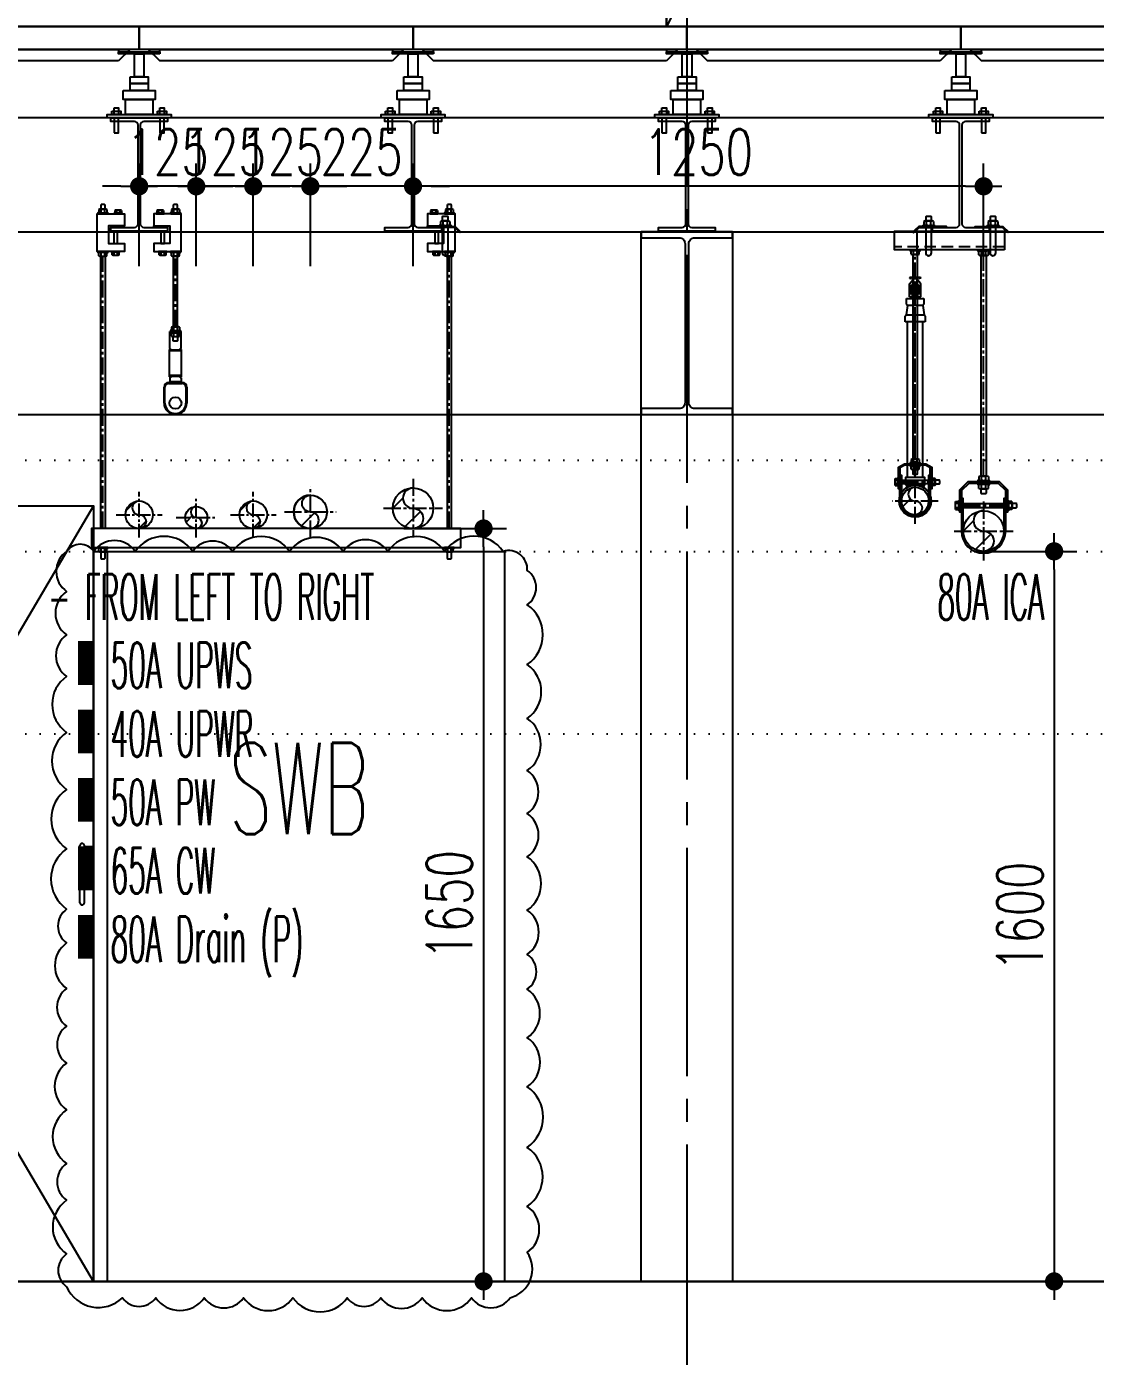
# Model space of a CAD drawing. Header units: millimetres. Extents: x -192235 to 515711, y 45168 to 947868.
# Drawn here: x 156153 to 158495, y 463786 to 466700 of the extents above; entities that cross this region are included whole.
import ezdxf
from ezdxf.enums import TextEntityAlignment as Align

# ---------------------------------------------------------------- set-up
doc = ezdxf.new("R2010")
doc.units = ezdxf.units.MM
doc.header["$LTSCALE"] = 1000
doc.header["$PDMODE"] = 1
for name, pattern in [('CENTER2', [1.125, 0.75, -0.125, 0.125, -0.125]), ('DOT2', [3.175, 0, -3.175]), ('HIDDEN', [0.375, 0.25, -0.125]), ('TPH12-SEC-@20-1$0$CENTERK0', [0.65, 0.5, -0.05, 0.05, -0.05]), ('TPH12-SEC-@20-1$0$CENTERK5', [6.916, 6.667, -0.083, 0.083, -0.083])]:
    doc.linetypes.add(name, pattern=pattern)
for name, color, linetype in [('0-LEVEL LINE', 4, 'DOT2'), ('0-rev-20250425-與2次配干涉後移位', 7, 'Continuous'), ('0-tool', 1, 'Continuous'), ('e-eq-SWB', 130, 'Continuous'), ('eq-IT', 140, 'Continuous'), ('FS-EQ', 10, 'Continuous'), ('FS-LINE', 10, 'Continuous'), ('FS-Support-1', 2, 'Continuous'), ('LED-Light-L25', 7, 'Continuous'), ('LIGHTING', 2, 'Continuous'), ('LIGHTING-W', 7, 'Continuous'), ('M-DIM', 1, 'Continuous'), ('M-PIPE', 3, 'Continuous'), ('M-TXT', 3, 'Continuous'), ('MOVE-IN', 220, 'Continuous'), ('MPPIPE', 100, 'Continuous'), ('SM-SEC-Cm$0$SUPPORT', 2, 'Continuous'), ('SUPPORT', 2, 'Continuous'), ('TPH12-SEC-@20-1$0$H-SIN', 252, 'TPH12-SEC-@20-1$0$CENTERK5'), ('TPH12-SEC-@20-1$0$KABE1', 252, 'Continuous'), ('TPH12-SEC-@20-1$0$STEEL-NEDA', 252, 'Continuous'), ('TPH12-SEC-@20-1$0$STEEL2', 252, 'Continuous'), ('TPH12-SEC-@20-1$0$STEEL3', 252, 'Continuous'), ('WY-J-D', 2, 'Continuous'), ('WY-J-U', 2, 'Continuous'), ('YCD-Xfa-Sec-24$0$Raised Floor', 1, 'Continuous')]:
    doc.layers.add(name, color=color, linetype=linetype)
doc.styles.add('aa-txt', font='simplex.shx', dxfattribs={"width": 0.7, "bigfont": 'chineset.shx'})
doc.styles.add('ROMAND', font='romand', dxfattribs={"height": 5})
doc.dimstyles.new('50-DIM', dxfattribs={"dimscale": 50, "dimtxt": 2, "dimasz": 0.8, "dimexe": 1, "dimexo": 1, "dimgap": 0.5, "dimtad": 1, "dimdec": 0, "dimdsep": 46, "dimtxsty": 'aa-txt', "dimblk": 'DOT', "dimcen": 5, "dimclrd": 256, "dimclre": 256, "dimclrt": 256, "dimadec": 0, "dimazin": 0, "dimtfac": 1, "dimtdec": 0, "dimtix": 1, "dimtmove": 2, "dimatfit": 3, "dimldrblk": 'DOT', "dimfxl": 1, "dimtolj": 1, "dimtzin": 0, "dimarcsym": 0})

# ---------------------------------------------------------------- blocks, each defined once
blk = doc.blocks.new('TPH12-SEC-@20-1')
at = {"layer": 'TPH12-SEC-@20-1$0$H-SIN'}
blk.add_line((84160.9, 463950), (201769.6, 463950), dxfattribs=at)
at = {"layer": 'TPH12-SEC-@20-1$0$KABE1'}
blk.add_line((190390, 463950), (99610, 463950), dxfattribs=at)
blk.add_lwpolyline([(162390, 466700), (162390, 466500), (154600, 466500), (154600, 466700), (162390, 466700)], dxfattribs=at)
at = {"layer": 'TPH12-SEC-@20-1$0$STEEL-NEDA'}
for points in [[(156338, 466500), (156462, 466500), (156462, 466492), (156410.5, 466492, 0.414214), (156402.5, 466484), (156402.5, 466268, 0.414214), (156410.5, 466260), (156462, 466260), (156462, 466252), (156338, 466252), (156338, 466260), (156389.5, 466260, 0.414214), (156397.5, 466268), (156397.5, 466484, 0.414214), (156389.5, 466492), (156338, 466492)], [(156938, 466500), (157062, 466500), (157062, 466492), (157010.5, 466492, 0.414214), (157002.5, 466484), (157002.5, 466268, 0.414214), (157010.5, 466260), (157062, 466260), (157062, 466252), (156938, 466252), (156938, 466260), (156989.5, 466260, 0.414214), (156997.5, 466268), (156997.5, 466484, 0.414214), (156989.5, 466492), (156938, 466492)], [(157538, 466500), (157662, 466500), (157662, 466492), (157610.5, 466492, 0.414214), (157602.5, 466484), (157602.5, 466268, 0.414214), (157610.5, 466260), (157662, 466260), (157662, 466252), (157538, 466252), (157538, 466260), (157589.5, 466260, 0.414214), (157597.5, 466268), (157597.5, 466484, 0.414214), (157589.5, 466492), (157538, 466492)], [(158138, 466500), (158262, 466500), (158262, 466492), (158210.5, 466492, 0.414214), (158202.5, 466484), (158202.5, 466268, 0.414214), (158210.5, 466260), (158262, 466260), (158262, 466252), (158138, 466252), (158138, 466260), (158189.5, 466260, 0.414214), (158197.5, 466268), (158197.5, 466484, 0.414214), (158189.5, 466492), (158138, 466492)]]:
    blk.add_lwpolyline(points, format="xyb", close=True, dxfattribs=at)
at = {"layer": 'TPH12-SEC-@20-1$0$STEEL2'}
blk.add_lwpolyline([(157700, 466250), (157500, 466250), (157500, 466237), (157583, 466237, -0.414214), (157596, 466224), (157596, 465876, -0.414214), (157583, 465863), (157500, 465863), (157500, 465850), (157700, 465850), (157700, 465863), (157617, 465863, -0.414214), (157604, 465876), (157604, 466224, -0.414214), (157617, 466237), (157700, 466237)], format="xyb", close=True, dxfattribs=at)
at = {"layer": 'TPH12-SEC-@20-1$0$STEEL3', "linetype": 'TPH12-SEC-@20-1$0$CENTERK0'}
blk.add_line((157600, 467500), (157600, 462400), dxfattribs=at)
at = {"layer": 'TPH12-SEC-@20-1$0$STEEL3'}
for p, q in [((145000, 466250), (160000, 466250)), ((145000, 465850), (160000, 465850))]:
    blk.add_line(p, q, dxfattribs=at)
blk.add_lwpolyline([(157700, 463950), (157500, 463950), (157500, 466250), (157700, 466250)], close=True, dxfattribs=at)
blk = doc.blocks.new('SP-H-1')
at = {"layer": 'FS-EQ'}
for p, q in [((-1.24, 8.35), (-0.45, 9.3)), ((-1.21, 9.66), (-1.21, 9.57)), ((-1.21, 9.66), (-1.13, 9.66)), ((-1.21, 9.57), (-1.13, 9.57)), ((-1.13, 9.66), (-1.13, 9.57)), ((-1.13, 9.63), (-1.13, 9.57)), ((-0.99, 9.62), (-0.77, 9.61)), ((-0.99, 9.62), (-0.99, 9.53)), ((-0.99, 9.53), (-0.77, 9.52)), ((-0.83, 9.7), (0.83, 9.7)), ((-0.77, 9.61), (-0.77, 9.52)), ((-0.62, 9.61), (-0.35, 9.61)), ((-0.62, 9.61), (-0.62, 9.52)), ((-0.62, 9.52), (-0.35, 9.52)), ((-0.35, 9.61), (-0.35, 9.52)), ((-0.14, 9.6), (-0.13, 9.66)), ((-0.14, 9.61), (0.14, 9.61)), ((-0.14, 9.61), (-0.14, 9.52)), ((-0.14, 9.52), (0.14, 9.52)), ((0.14, 9.6), (0.13, 9.66)), ((0.14, 9.61), (0.14, 9.52)), ((0.35, 9.61), (0.35, 9.52)), ((0.62, 9.61), (0.35, 9.61)), ((0.62, 9.52), (0.35, 9.52)), ((1.24, 8.35), (0.45, 9.3)), ((0.62, 9.61), (0.62, 9.52)), ((0.99, 9.62), (0.77, 9.61)), ((0.77, 9.61), (0.77, 9.52)), ((0.99, 9.53), (0.77, 9.52)), ((0.99, 9.62), (0.99, 9.53)), ((1.13, 9.66), (1.13, 9.57)), ((1.22, 9.66), (1.13, 9.66)), ((1.13, 9.63), (1.13, 9.57)), ((1.22, 9.57), (1.13, 9.57)), ((1.22, 9.66), (1.22, 9.57)), ((1.22, 9.6), (1.22, 9.57)), ((-1.25, 5.5), (-1.25, 8.29)), ((-1.02, 6.2), (-1.24, 8.25)), ((-1.02, 6.2), (1.03, 6.2)), ((-0.9, 8.07), (-0.9, 6.2)), ((-0.3, 8.55), (-0.79, 7.9)), ((-0.6, 5.5), (-0.6, 6.4)), ((-0.6, 6.4), (0.6, 6.4)), ((-0.32, 8.6), (0.32, 8.6)), ((-0.3, 8.55), (0.3, 8.55)), ((-0.25, 8.16), (-0.25, 6.4)), ((0.25, 8.16), (0.25, 6.4)), ((0.3, 8.55), (0.79, 7.9)), ((0.6, 5.5), (0.6, 6.4)), ((0.9, 8.1), (0.9, 6.2)), ((1.03, 6.2), (1.24, 8.25)), ((1.25, 5.5), (1.25, 8.29)), ((-1.9, 5.1), (1.9, 5.1)), ((-1.25, 5.5), (1.25, 5.5))]:
    blk.add_line(p, q, dxfattribs=at)
for centre, radius, start, end in [((-0.93, 8.75), 0.955, 84.0829, 107.6622), ((-0.92, 9.1), 0.592, 87.634, 110.8646), ((-0.74, 9.01), 0.681, 107.7143, 125.0736), ((-0.75, 9.26), 0.433, 91.8537, 123.1257), ((-0.83, 9.35), 0.347, 78.6251, 99.8563), ((-0.49, 9.38), 0.315, 104.4487, 153.9759), ((-0.6, 9.46), 0.226, 88.1263, 139.7268), ((-0.46, 9.49), 0.204, 100.0382, 141.9173), ((-0.56, 8.91), 0.784, 84.9677, 92.2638), ((2.27, 9.44), 2.72, 178.7323, 199.1653), ((-0.26, 9.6), 0.0861, 105.0543, 169.5675), ((-0.09, 9.48), 0.262, 131.7568, 170.5499), ((-0.23, 9.53), 0.161, 53.7998, 110.9693), ((-0.21, 9.56), 0.123, 53.4161, 115.819), ((0.23, 9.53), 0.161, 69.0307, 126.2002), ((0.21, 9.56), 0.123, 64.181, 126.5839), ((0.09, 9.48), 0.262, 9.4501, 48.2432), ((0.26, 9.6), 0.0861, 10.4325, 74.9457), ((-2.27, 9.44), 2.72, 340.8347, 1.2677), ((0.56, 8.91), 0.784, 87.7362, 95.0323), ((0.46, 9.49), 0.204, 38.0827, 79.9618), ((0.49, 9.38), 0.315, 26.0241, 75.5513), ((0.6, 9.46), 0.226, 40.2732, 91.8737), ((0.83, 9.35), 0.347, 80.1437, 101.3749), ((0.75, 9.26), 0.433, 56.8743, 88.1463), ((0.93, 8.75), 0.955, 72.3378, 95.9171), ((0.92, 9.1), 0.592, 69.1354, 92.366), ((0.74, 9.01), 0.681, 54.9264, 72.2857), ((-1.11, 8.29), 0.139, 157.0298, 197.1193), ((-0.51, 7.64), 0.388, 136.5249, 182.9908), ((0, 8.12), 0.254, 10.4828, 169.5172), ((-0.03, 8.43), 0.184, 139.0501, 221.9684), ((0.03, 8.43), 0.184, 318.6569, 40.9499), ((0.51, 7.64), 0.388, 357.0092, 43.4751), ((1.11, 8.29), 0.139, 342.8807, 22.9702), ((-1.24, 5.27), 0.303, 326.9119, 50.7686), ((1.33, 5.25), 0.371, 138.0713, 204.2482)]:
    blk.add_arc(centre, radius, start, end, dxfattribs=at)
at = {"layer": 'FS-LINE'}
for p, q in [((-1.65, 3.6), (-1.95, 1.5)), ((-1.9, 3.85), (-1.9, 5.1)), ((-1.9, 5.1), (1.9, 5.1)), ((-1.9, 3.85), (-1.65, 3.6)), ((1.9, 3.85), (1.65, 3.6)), ((1.65, 3.6), (1.95, 1.5)), ((1.9, 5.1), (1.9, 3.85)), ((-2.2, 1.25), (-1.95, 1.5)), ((-2.2, 0), (-2.2, 1.25)), ((2.2, 0), (-2.2, 0)), ((2.2, 1.25), (1.95, 1.5)), ((2.2, 1.25), (2.2, 0))]:
    blk.add_line(p, q, dxfattribs=at)
for points in [[(1.65, 3.6), (-1.65, 3.6)], [(-1.95, 1.5), (1.95, 1.5)]]:
    blk.add_lwpolyline(points, dxfattribs=at)
at = {"layer": 'FS-EQ', "style": 'ROMAND'}
blk.add_text('V27', height=0.35, rotation=180, dxfattribs=at).set_placement((0.01, 5.84), align=Align.MIDDLE)
blk = doc.blocks.new('Nut-M10')
for p, q in [((-10.9, 1.5), (-10.9, 0.5)), ((-8.7, 2.8), (-10.6, 2)), ((-10.4, 2), (10.4, 2)), ((-10.4, 0), (10.4, 0)), ((-8.7, 9.2), (-8.7, 2.8)), ((6.5, 10), (-6.5, 10)), ((-4.3, 9.2), (-4.3, 2.8)), ((4.3, 2.8), (4.3, 9.2)), ((8.7, 9.2), (8.7, 2.8)), ((8.7, 2.8), (10.6, 2)), ((10.9, 1.5), (10.9, 0.5))]:
    blk.add_line(p, q)
for centre, radius, start, end in [((-10.4, 1.5), 0.5, 90, 180), ((-10.4, 0.5), 0.5, 180, 270), ((-6.5, 6.7), 3.33, 49.441, 130.559), ((-6.5, 5.3), 3.33, 229.441, 310.559), ((0, -2.1), 12.1, 69.065, 110.935), ((0, 14.1), 12.1, 249.065, 290.935), ((6.5, 6.7), 3.33, 49.441, 130.559), ((6.5, 5.3), 3.33, 229.441, 310.559), ((10.4, 1.5), 0.5, 0, 90), ((10.4, 0.5), 0.5, 270, 0)]:
    blk.add_arc(centre, radius, start, end)
blk = doc.blocks.new('Nut-M8')
for p, q in [((-8.9, 1.2), (-8.9, 0.4)), ((-7.5, 2.2), (-8.7, 1.5)), ((-8.5, 1.6), (8.6, 1.6)), ((-8.5, 0), (8.6, 0)), ((-7.5, 7.3), (-7.5, 2.2)), ((5.6, 8), (-5.6, 8)), ((-3.8, 7.3), (-3.8, 2.2)), ((3.8, 2.2), (3.8, 7.3)), ((7.5, 7.3), (7.5, 2.2)), ((7.5, 2.2), (8.7, 1.5)), ((9, 1.2), (9, 0.4))]:
    blk.add_line(p, q)
for centre, radius, start, end in [((-8.5, 1.2), 0.4, 90, 180), ((-8.5, 0.4), 0.4, 180, 270), ((-5.6, 5), 3.03, 51.7868, 128.2132), ((-5.6, 4.6), 3.03, 231.7868, 308.2132), ((0, -3.2), 11.2, 70.3471, 109.6529), ((0, 12.8), 11.2, 250.3471, 289.6529), ((5.6, 5), 3.03, 51.7868, 128.2132), ((5.6, 4.6), 3.03, 231.7868, 308.2132), ((8.6, 1.2), 0.4, 0, 90), ((8.6, 0.4), 0.4, 270, 0)]:
    blk.add_arc(centre, radius, start, end)
blk = doc.blocks.new('Nut-M12')
for p, q in [((-13, 1.8), (-13, 0.6)), ((-10.4, 3.3), (-12.6, 2.3)), ((-12.4, 2.4), (12.4, 2.4)), ((-12.4, 0), (12.4, 0)), ((-10.4, 11), (-10.4, 3.3)), ((7.8, 12), (-7.8, 12)), ((-5.2, 11), (-5.2, 3.3)), ((5.2, 3.3), (5.2, 11)), ((10.4, 11), (10.4, 3.3)), ((10.4, 3.3), (12.6, 2.3)), ((13, 1.8), (13, 0.6))]:
    blk.add_line(p, q)
for centre, radius, start, end in [((-12.4, 1.8), 0.6, 90, 180), ((-12.4, 0.6), 0.6, 180, 270), ((-7.8, 8), 4.03, 49.8296, 130.1704), ((-7.8, 6.4), 4.03, 229.8296, 310.1704), ((0, -2.7), 14.7, 69.2784, 110.7216), ((0, 17.1), 14.7, 249.2784, 290.7216), ((7.8, 8), 4.03, 49.8296, 130.1704), ((7.8, 6.4), 4.03, 229.8296, 310.1704), ((12.4, 1.8), 0.6, 0, 90), ((12.4, 0.6), 0.6, 270, 0)]:
    blk.add_arc(centre, radius, start, end)
blk = doc.blocks.new('FS-L25-L-100')
at = {"layer": 'FS-LINE'}
h = blk.add_hatch(dxfattribs=at)
h.set_pattern_fill('ANSI31', color=1, scale=15, style=0)
h.set_pattern_definition([(45, (139728.326, 401638.76), (-33.67596, 33.67596), [])])
edge = h.paths.add_edge_path()
edge.add_arc((175500, 465660.2), 30.2, 90, 270)
edge.add_arc((175500, 465645.1), 15.1, 270, 450)
edge.add_arc((175500, 465675.2), 15.1, 90, 270, ccw=False)
at = {"layer": 'FS-LINE', "color": 1, "linetype": 'CENTER2', "ltscale": 0.05}
for p, q in [((175500, 465710.3), (175500, 466150)), ((175500, 465610), (175500, 465710.3)), ((175550.2, 465660.2), (175449.8, 465660.2))]:
    blk.add_line(p, q, dxfattribs=at)
at = {"layer": 'FS-LINE'}
for p, q in [((175483.3, 465711.5), (175483.3, 466053)), ((175516.7, 465711.5), (175516.7, 466053)), ((175483.3, 465695.5), (175480.3, 465689)), ((175516.7, 465695.5), (175519.7, 465689))]:
    blk.add_line(p, q, dxfattribs=at)
blk.add_lwpolyline([(175478.5, 465695.5), (175521.5, 465695.5), (175521.5, 465711.5), (175478.5, 465711.5)], close=True, dxfattribs=at)
blk.add_lwpolyline([(175500, 465690.3, 1), (175500, 465660.2, -1), (175500, 465630, -1)], format="xyb", close=True, dxfattribs=at)
for radius in [35, 30.2]:
    blk.add_circle((175500, 465660.2), radius, dxfattribs=at)
at = {"layer": 'FS-Support-1', "linetype": 'HIDDEN', "ltscale": 0.1}
blk.add_line((175695.5, 466217.7), (175454.5, 466217.7), dxfattribs=at)
at = {"layer": 'FS-Support-1', "linetype": 'CENTER2', "ltscale": 0.05}
blk.add_line((175500, 465752), (175500, 466200.7), dxfattribs=at)
at = {"layer": 'FS-Support-1', "ltscale": 0.1}
blk.add_lwpolyline([(175695.5, 466210.7), (175454.5, 466210.7), (175454.5, 466252), (175695.5, 466252)], close=True, dxfattribs=at)
at = {"layer": 'FS-Support-1'}
for points in [[(175500.8, 466252.2), (175508.5, 466260), (175568.5, 466260), (175568.5, 466262), (175507.7, 466262), (175499.4, 466253.7), (175500.8, 466252.2)], [(175703.5, 466248), (175691.5, 466260), (175631.5, 466260), (175631.5, 466262), (175692.3, 466262), (175704.9, 466249.4), (175703.5, 466248)]]:
    blk.add_lwpolyline(points, dxfattribs=at)
for points in [[(175535.8, 466204.3), (175535.8, 466260), (175523.1, 466260), (175523.1, 466204.3, 1)], [(175676.8, 466204.3), (175676.8, 466260), (175664.1, 466260), (175664.1, 466204.3, 1)]]:
    blk.add_lwpolyline(points, format="xyb", close=True, dxfattribs=at)
blk.add_lwpolyline([(175495.2, 465752), (175504.8, 465752), (175504.8, 466200.7), (175495.2, 466200.7)], close=True, dxfattribs=at)
at = {"layer": 'SUPPORT', "linetype": 'CENTER2', "ltscale": 0.05}
blk.add_line((175469.8, 465702), (175530.2, 465702), dxfattribs=at)
at = {"layer": 'SUPPORT'}
for points in [[(175524.1, 466284), (175523.1, 466283), (175523.1, 466274), (175535.8, 466274), (175535.8, 466283), (175534.8, 466284)], [(175665.1, 466284), (175664.1, 466283), (175664.1, 466274), (175676.8, 466274), (175676.8, 466283), (175675.8, 466284)], [(175522.8, 465739), (175477.2, 465739), (175466.8, 465733), (175466.8, 465687), (175463.8, 465687), (175463.8, 465734.7), (175476.4, 465742), (175523.6, 465742), (175536.2, 465734.7), (175536.2, 465687), (175533.2, 465687), (175533.2, 465733)], [(175503.8, 465719), (175504.8, 465720), (175504.8, 465729), (175495.2, 465729), (175495.2, 465720), (175496.2, 465719)], [(175469.8, 465698.1), (175469.8, 465706), (175530.2, 465706), (175530.2, 465698.1)], [(175554.2, 465705), (175553.2, 465706), (175544.2, 465706), (175544.2, 465698.1), (175553.2, 465698.1), (175554.2, 465699.1)]]:
    blk.add_lwpolyline(points, close=True, dxfattribs=at)
blk.add_lwpolyline([(175533.2, 465660.2, -1), (175466.8, 465660.2), (175466.8, 465717), (175469.8, 465717), (175469.8, 465660.2, 1), (175530.2, 465660.2), (175530.2, 465717), (175533.2, 465717)], format="xyb", close=True, dxfattribs=at)
at = {"layer": 'FS-LINE', "xscale": 10, "yscale": 10, "zscale": 10}
blk.add_blockref('SP-H-1', (175500, 466053), dxfattribs=at)
at = {"layer": 'SUPPORT'}
for name, p in [('Nut-M12', (175529.5, 466262)), ('Nut-M12', (175670.5, 466262)), ('Nut-M10', (175500, 465742))]:
    blk.add_blockref(name, p, dxfattribs=at)
for name, p, rotation in [('Nut-M10', (175500, 466210.7), 180), ('Nut-M10', (175500, 465739), 180), ('Nut-M8', (175463.8, 465702), 90), ('Nut-M8', (175536.2, 465702), 270)]:
    blk.add_blockref(name, p, dxfattribs=dict(at, rotation=rotation))
blk = doc.blocks.new('SP-L25-25')
at = {"layer": 'FS-LINE'}
blk.add_blockref('FS-L25-L-100', (-17400, 0), dxfattribs=at)
blk = doc.blocks.new('DOT')
at = {"color": 0}
blk.add_line((-1, 0), (1, 0), dxfattribs=at)
at = {"color": 3, "const_width": 0.5}
blk.add_lwpolyline([(-0.25, 0, 1), (0.25, 0, 1)], format="xyb", close=True, dxfattribs=at)
blk = doc.blocks.new('*D316')
at = {"layer": 'DEFPOINTS', "color": 0, "transparency": 16777216}
for p in [(158179.5, 465550), (158179.5, 463950), (158404.5, 463950)]:
    blk.add_point(p, dxfattribs=at)
at = {"layer": 'M-DIM', "lineweight": -2, "transparency": 16777216}
for p, q in [((158229.5, 465550), (158454.5, 465550)), ((158404.5, 465510), (158404.5, 463990)), ((158229.5, 463950), (158454.5, 463950))]:
    blk.add_line(p, q, dxfattribs=at)
at = {"layer": 'M-DIM', "lineweight": -2, "transparency": 16777216, "xscale": 40, "yscale": 40, "zscale": 40}
for p, rotation in [((158404.5, 465550), 90), ((158404.5, 463950), 270)]:
    blk.add_blockref('DOT', p, dxfattribs=dict(at, rotation=rotation))
at = {"layer": 'M-DIM', "transparency": 16777216, "insert": (158329.5, 464750), "char_height": 100, "attachment_point": 5, "rotation": 90, "style": 'aa-txt'}
blk.add_mtext('\\A1;1600', dxfattribs=at)
blk = doc.blocks.new('_Dot')
at = {"color": 0, "linetype": 'ByBlock', "lineweight": -2}
blk.add_line((-0.5, 0), (-1, 0), dxfattribs=at)
at = {"color": 0, "linetype": 'ByBlock', "const_width": 0.5}
blk.add_lwpolyline([(-0.25, 0, 1), (0.25, 0, 1)], format="xyb", close=True, dxfattribs=at)
blk = doc.blocks.new('*D317')
at = {"layer": 'DEFPOINTS', "color": 0, "transparency": 16777216}
for p in [(157000, 466350), (157000, 466125), (158250, 466125)]:
    blk.add_point(p, dxfattribs=at)
at = {"layer": 'M-DIM', "lineweight": -2, "transparency": 16777216}
for p, q in [((157000, 466175), (157000, 466400)), ((158250, 466175), (158250, 466400)), ((158210, 466350), (157040, 466350))]:
    blk.add_line(p, q, dxfattribs=at)
at = {"layer": 'M-DIM', "lineweight": -2, "transparency": 16777216, "xscale": 40, "yscale": 40, "zscale": 40, "rotation": 180}
blk.add_blockref('DOT', (157000, 466350), dxfattribs=at)
at = {"layer": 'M-DIM', "lineweight": -2, "transparency": 16777216, "xscale": 40, "yscale": 40, "zscale": 40}
blk.add_blockref('DOT', (158250, 466350), dxfattribs=at)
at = {"layer": 'M-DIM', "transparency": 16777216, "insert": (157625, 466425), "char_height": 100, "attachment_point": 5, "style": 'aa-txt'}
blk.add_mtext('\\A1;1250', dxfattribs=at)
blk = doc.blocks.new('YCD-Xfa-Sec-24')
at = {"layer": 'YCD-Xfa-Sec-24$0$Raised Floor'}
for points in [[(551800, 396700), (551200, 396700), (551200, 396650), (551800, 396650)], [(552400, 396700), (551800, 396700), (551800, 396650), (552400, 396650)], [(553000, 396700), (552400, 396700), (552400, 396650), (553000, 396650)], [(553600, 396700), (553000, 396700), (553000, 396650), (553600, 396650)], [(554200, 396700), (553600, 396700), (553600, 396650), (554200, 396650)], [(551245, 396625), (551755, 396625), (551780, 396650), (551220, 396650)], [(551755, 396650), (551845, 396650), (551845, 396645), (551755, 396645)], [(551755, 396640), (551845, 396640), (551845, 396645), (551755, 396645)], [(551845, 396625), (552355, 396625), (552380, 396650), (551820, 396650)], [(552355, 396650), (552445, 396650), (552445, 396645), (552355, 396645)], [(552355, 396640), (552445, 396640), (552445, 396645), (552355, 396645)], [(552445, 396625), (552955, 396625), (552980, 396650), (552420, 396650)], [(552955, 396650), (553045, 396650), (553045, 396645), (552955, 396645)], [(552955, 396640), (553045, 396640), (553045, 396645), (552955, 396645)], [(553045, 396625), (553555, 396625), (553580, 396650), (553020, 396650)], [(553555, 396650), (553645, 396650), (553645, 396645), (553555, 396645)], [(553555, 396640), (553645, 396640), (553645, 396645), (553555, 396645)], [(553645, 396625), (554155, 396625), (554180, 396650), (553620, 396650)], [(551810.5, 396640), (551789.5, 396640), (551789.5, 396590), (551810.5, 396590)], [(552410.5, 396640), (552389.5, 396640), (552389.5, 396590), (552410.5, 396590)], [(553010.5, 396640), (552989.5, 396640), (552989.5, 396590), (553010.5, 396590)], [(553610.5, 396640), (553589.5, 396640), (553589.5, 396590), (553610.5, 396590)], [(551820, 396590), (551780, 396590), (551780, 396575), (551820, 396575)], [(552420, 396590), (552380, 396590), (552380, 396575), (552420, 396575)], [(553020, 396590), (552980, 396590), (552980, 396575), (553020, 396575)], [(553620, 396590), (553580, 396590), (553580, 396575), (553620, 396575)], [(551835, 396560), (551765, 396560), (551765, 396540), (551835, 396540)], [(551820, 396575), (551780, 396575), (551780, 396560), (551820, 396560)], [(552435, 396560), (552365, 396560), (552365, 396540), (552435, 396540)], [(552420, 396575), (552380, 396575), (552380, 396560), (552420, 396560)], [(553035, 396560), (552965, 396560), (552965, 396540), (553035, 396540)], [(553020, 396575), (552980, 396575), (552980, 396560), (553020, 396560)], [(553635, 396560), (553565, 396560), (553565, 396540), (553635, 396540)], [(553620, 396575), (553580, 396575), (553580, 396560), (553620, 396560)], [(551830, 396540), (551770, 396540), (551770, 396507), (551830, 396507)], [(552430, 396540), (552370, 396540), (552370, 396507), (552430, 396507)], [(553030, 396540), (552970, 396540), (552970, 396507), (553030, 396507)], [(553630, 396540), (553570, 396540), (553570, 396507), (553630, 396507)], [(551730, 396500), (551870, 396500), (551870, 396507), (551730, 396507)], [(551760, 396515), (551740, 396515), (551740, 396507), (551760, 396507)], [(551755, 396522), (551745, 396522), (551745, 396507), (551755, 396507)], [(551755, 396467), (551745, 396467), (551745, 396500), (551755, 396500)], [(551860, 396515), (551840, 396515), (551840, 396507), (551860, 396507)], [(551855, 396522), (551845, 396522), (551845, 396507), (551855, 396507)], [(551855, 396467), (551845, 396467), (551845, 396500), (551855, 396500)], [(552330, 396500), (552470, 396500), (552470, 396507), (552330, 396507)], [(552360, 396515), (552340, 396515), (552340, 396507), (552360, 396507)], [(552355, 396522), (552345, 396522), (552345, 396507), (552355, 396507)], [(552355, 396467), (552345, 396467), (552345, 396500), (552355, 396500)], [(552460, 396515), (552440, 396515), (552440, 396507), (552460, 396507)], [(552455, 396522), (552445, 396522), (552445, 396507), (552455, 396507)], [(552455, 396467), (552445, 396467), (552445, 396500), (552455, 396500)], [(552930, 396500), (553070, 396500), (553070, 396507), (552930, 396507)], [(552960, 396515), (552940, 396515), (552940, 396507), (552960, 396507)], [(552955, 396522), (552945, 396522), (552945, 396507), (552955, 396507)], [(552955, 396467), (552945, 396467), (552945, 396500), (552955, 396500)], [(553060, 396515), (553040, 396515), (553040, 396507), (553060, 396507)], [(553055, 396522), (553045, 396522), (553045, 396507), (553055, 396507)], [(553055, 396467), (553045, 396467), (553045, 396500), (553055, 396500)], [(553530, 396500), (553670, 396500), (553670, 396507), (553530, 396507)], [(553560, 396515), (553540, 396515), (553540, 396507), (553560, 396507)], [(553555, 396522), (553545, 396522), (553545, 396507), (553555, 396507)], [(553555, 396467), (553545, 396467), (553545, 396500), (553555, 396500)], [(553660, 396515), (553640, 396515), (553640, 396507), (553660, 396507)], [(553655, 396522), (553645, 396522), (553645, 396507), (553655, 396507)], [(553655, 396467), (553645, 396467), (553645, 396500), (553655, 396500)]]:
    blk.add_lwpolyline(points, close=True, dxfattribs=at)
blk = doc.blocks.new('HG-S-r')
blk.add_lwpolyline([(-0.5, 0.3), (0, 0.3), (0, -3.5), (-3.5, -3.5), (-3.5, -5.3), (2.5, -5.3), (2.5, 3), (-3.5, 3), (-3.5, 0.3), (-0.5, 0.3), (-0.5, 0), (-3.5, 0), (-3.5, 0.3)])
blk.add_lwpolyline([(0.87, 5), (0.77, 4.9), (0.77, 4), (1.73, 4), (1.73, 4.9), (1.63, 5)], close=True)
at = {"xscale": 0.1, "yscale": 0.1, "zscale": 0.1}
for name, p in [('Nut-M8', (-2.1, 3)), ('Nut-M10', (1.25, 3))]:
    blk.add_blockref(name, p, dxfattribs=at)
at = {"xscale": 0.1, "yscale": 0.1, "zscale": 0.1, "rotation": 180}
for name, p in [('Nut-M8', (-1.55, -5.3)), ('Nut-M10', (1.25, -5.3))]:
    blk.add_blockref(name, p, dxfattribs=at)
blk = doc.blocks.new('WY-J-U')
at = {"layer": 'WY-J-U'}
for p, q in [((-12.5, 42), (12.5, 42)), ((-12.5, 4.5), (-12.5, 42)), ((-12.5, 40.5), (12.5, 40.5)), ((12.5, 4.5), (12.5, 42)), ((-12.5, 4.5), (-10.5, 4.5)), ((-12.5, 1.5), (12.5, 1.5)), ((-12.5, 0), (-12.5, 1.5)), ((-12.5, 0), (12.5, 0)), ((-10.5, 1.5), (-10.5, 4.5)), ((10.5, 1.5), (10.5, 4.5)), ((10.5, 4.5), (12.5, 4.5)), ((12.5, 0), (12.5, 1.5))]:
    blk.add_line(p, q, dxfattribs=at)
blk = doc.blocks.new('LED-38W-W')
blk.add_circle((0, -45), 13)
at = {"layer": 'LIGHTING-W'}
for p, q in [((-15, 0), (15, 0)), ((-25, -45), (-25, -10)), ((-23, -45), (-23, -10)), ((-15, -2), (15, -2)), ((23, -10), (23, -45)), ((25, -10), (25, -45))]:
    blk.add_line(p, q, dxfattribs=at)
for centre, radius, start, end in [((-15, -10), 10, 90, 180), ((15, -10), 10, 0, 90), ((-15, -10), 8, 90, 180), ((15, -10), 8, 0, 90), ((0, -45), 25, 180, 0), ((0, -45), 23, 180, 0)]:
    blk.add_arc(centre, radius, start, end, dxfattribs=at)
blk = doc.blocks.new('Wireway-27x60')
at = {"layer": 'LIGHTING'}
for p, q in [((-13.5, 57.5), (-13.5, -2.5)), ((-10.5, 57.5), (-13.5, 57.5)), ((-13.5, 55), (13.5, 55)), ((-10.5, 56.5), (-12.5, 56.5)), ((-12.5, 56.5), (-12.5, 55)), ((-10.5, 57.5), (-10.5, 56.5)), ((13.5, 57.5), (10.5, 57.5)), ((10.5, 56.5), (10.5, 57.5)), ((12.5, 56.5), (10.5, 56.5)), ((12.5, 55), (12.5, 56.5)), ((13.5, -2.5), (13.5, 57.5)), ((-13.5, 0), (13.5, 0)), ((-12.5, 0), (-12.5, -1.5)), ((12.5, -1.5), (12.5, 0)), ((-13.5, -2.5), (-10.5, -2.5)), ((-12.5, -1.5), (-10.5, -1.5)), ((-10.5, -1.5), (-10.5, -2.5)), ((10.5, -1.5), (12.5, -1.5)), ((10.5, -2.5), (10.5, -1.5)), ((10.5, -2.5), (13.5, -2.5))]:
    blk.add_line(p, q, dxfattribs=at)
blk = doc.blocks.new('WY-J-D')
at = {"layer": 'WY-J-D'}
for p, q in [((12.5, 0), (-12.5, 0)), ((-12.5, 0), (-12.5, -1.5)), ((12.5, -1.5), (-12.5, -1.5)), ((-12.5, -4.5), (-12.5, -15)), ((-10.5, -4.5), (-12.5, -4.5)), ((12.5, -13.5), (-12.5, -13.5)), ((12.5, -15), (-12.5, -15)), ((-10.5, -1.5), (-10.5, -4.5)), ((10.5, -1.5), (10.5, -4.5)), ((12.5, -4.5), (10.5, -4.5)), ((12.5, 0), (12.5, -1.5)), ((12.5, -4.5), (12.5, -15))]:
    blk.add_line(p, q, dxfattribs=at)
blk = doc.blocks.new('LED-Light-L25')
at = {"layer": 'SM-SEC-Cm$0$SUPPORT'}
blk.add_lwpolyline([(139074.7375, 466042), (139084.2625, 466042), (139084.2625, 466197), (139074.7375, 466197)], close=True, dxfattribs=at)
at = {"layer": 'SUPPORT', "linetype": 'CENTER2', "ltscale": 0.05}
blk.add_line((139079.5, 466042), (139079.5, 466197), dxfattribs=at)
at = {"layer": 'SUPPORT'}
for points in [[(139048.53025, 466252), (139047.53025, 466251), (139047.53025, 466225), (139055.46975, 466225), (139055.46975, 466251), (139054.46975, 466252)], [(139075.7375, 466010.5), (139074.7375, 466011.5), (139074.7375, 466020.5), (139084.2625, 466020.5), (139084.2625, 466011.5), (139083.2625, 466010.5)]]:
    blk.add_lwpolyline(points, close=True, dxfattribs=at)
for name, p in [('WY-J-U', (139079.5, 465990)), ('Wireway-27x60', (139079.5, 465935)), ('LED-38W-W', (139079.5, 465920)), ('WY-J-D', (139079.5, 465935))]:
    blk.add_blockref(name, p)
at = {"layer": 'SUPPORT', "xscale": 10, "yscale": 10, "zscale": 10}
blk.add_blockref('HG-S-r', (139067, 466260), dxfattribs=at)
at = {"layer": 'SUPPORT'}
blk.add_blockref('Nut-M10', (139079.5, 466032), dxfattribs=at)
at = {"layer": 'SUPPORT', "rotation": 180}
blk.add_blockref('Nut-M10', (139079.5, 466030.5), dxfattribs=at)
blk = doc.blocks.new('Lighting-L25-25')
at = {"layer": 'LED-Light-L25'}
blk.add_blockref('LED-Light-L25', (17400, 0), dxfattribs=at)
blk = doc.blocks.new('*D361')
at = {"layer": 'DEFPOINTS', "color": 0, "transparency": 16777216}
for p in [(156929.5, 465600), (156929.5, 463950), (157154.5, 463950)]:
    blk.add_point(p, dxfattribs=at)
at = {"layer": 'M-DIM', "lineweight": -2, "transparency": 16777216}
for p, q in [((156979.5, 465600), (157204.5, 465600)), ((157154.5, 465560), (157154.5, 463990)), ((156979.5, 463950), (157204.5, 463950))]:
    blk.add_line(p, q, dxfattribs=at)
at = {"layer": 'M-DIM', "lineweight": -2, "transparency": 16777216, "xscale": 40, "yscale": 40, "zscale": 40}
for p, rotation in [((157154.5, 465600), 90), ((157154.5, 463950), 270)]:
    blk.add_blockref('DOT', p, dxfattribs=dict(at, rotation=rotation))
at = {"layer": 'M-DIM', "transparency": 16777216, "insert": (157079.5, 464775), "char_height": 100, "attachment_point": 5, "rotation": 90, "style": 'aa-txt'}
blk.add_mtext('\\A1;1650', dxfattribs=at)
blk = doc.blocks.new('HG-S-l')
blk.add_lwpolyline([(0.5, 0.3), (0, 0.3), (0, -3.5), (3.5, -3.5), (3.5, -5.3), (-2.5, -5.3), (-2.5, 3), (3.5, 3), (3.5, 0.3), (0.5, 0.3), (0.5, 0), (3.5, 0), (3.5, 0.3)])
blk.add_lwpolyline([(-1.63, 5), (-1.73, 4.9), (-1.73, 4), (-0.77, 4), (-0.77, 4.9), (-0.87, 5)], close=True)
at = {"xscale": 0.1, "yscale": 0.1, "zscale": 0.1}
for name, p in [('Nut-M10', (-1.25, 3)), ('Nut-M8', (2.1, 3))]:
    blk.add_blockref(name, p, dxfattribs=at)
at = {"xscale": 0.1, "yscale": 0.1, "zscale": 0.1, "rotation": 180}
for name, p in [('Nut-M10', (-1.25, -5.3)), ('Nut-M8', (1.55, -5.3))]:
    blk.add_blockref(name, p, dxfattribs=at)
blk = doc.blocks.new('*D362')
at = {"layer": 'DEFPOINTS', "color": 0, "transparency": 16777216}
for p in [(156775, 466350), (156775, 466125), (157000, 466125)]:
    blk.add_point(p, dxfattribs=at)
at = {"layer": 'M-DIM', "lineweight": -2, "transparency": 16777216}
for p, q in [((156775, 466175), (156775, 466400)), ((157000, 466175), (157000, 466400)), ((156735, 466350), (156695, 466350)), ((157000, 466350), (156775, 466350)), ((157040, 466350), (157080, 466350))]:
    blk.add_line(p, q, dxfattribs=at)
at = {"layer": 'M-DIM', "lineweight": -2, "transparency": 16777216, "xscale": 40, "yscale": 40, "zscale": 40}
blk.add_blockref('DOT', (156775, 466350), dxfattribs=at)
at = {"layer": 'M-DIM', "lineweight": -2, "transparency": 16777216, "xscale": 40, "yscale": 40, "zscale": 40, "rotation": 180}
blk.add_blockref('DOT', (157000, 466350), dxfattribs=at)
at = {"layer": 'M-DIM', "transparency": 16777216, "insert": (156887.5, 466425), "char_height": 100, "attachment_point": 5, "style": 'aa-txt'}
blk.add_mtext('\\A1;225', dxfattribs=at)
blk = doc.blocks.new('*D363')
at = {"layer": 'DEFPOINTS', "color": 0, "transparency": 16777216}
for p in [(156650, 466350), (156650, 466125), (156775, 466125)]:
    blk.add_point(p, dxfattribs=at)
at = {"layer": 'M-DIM', "lineweight": -2, "transparency": 16777216}
for p, q in [((156650, 466175), (156650, 466400)), ((156775, 466175), (156775, 466400)), ((156610, 466350), (156570, 466350)), ((156775, 466350), (156650, 466350)), ((156815, 466350), (156855, 466350))]:
    blk.add_line(p, q, dxfattribs=at)
at = {"layer": 'M-DIM', "lineweight": -2, "transparency": 16777216, "xscale": 40, "yscale": 40, "zscale": 40}
blk.add_blockref('DOT', (156650, 466350), dxfattribs=at)
at = {"layer": 'M-DIM', "lineweight": -2, "transparency": 16777216, "xscale": 40, "yscale": 40, "zscale": 40, "rotation": 180}
blk.add_blockref('DOT', (156775, 466350), dxfattribs=at)
at = {"layer": 'M-DIM', "transparency": 16777216, "insert": (156712.5, 466425), "char_height": 100, "attachment_point": 5, "style": 'aa-txt'}
blk.add_mtext('\\A1;125', dxfattribs=at)
blk = doc.blocks.new('*D364')
at = {"layer": 'DEFPOINTS', "color": 0, "transparency": 16777216}
for p in [(156525, 466350), (156525, 466125), (156650, 466125)]:
    blk.add_point(p, dxfattribs=at)
at = {"layer": 'M-DIM', "lineweight": -2, "transparency": 16777216}
for p, q in [((156525, 466175), (156525, 466400)), ((156650, 466175), (156650, 466400)), ((156485, 466350), (156445, 466350)), ((156650, 466350), (156525, 466350)), ((156690, 466350), (156730, 466350))]:
    blk.add_line(p, q, dxfattribs=at)
at = {"layer": 'M-DIM', "lineweight": -2, "transparency": 16777216, "xscale": 40, "yscale": 40, "zscale": 40}
blk.add_blockref('DOT', (156525, 466350), dxfattribs=at)
at = {"layer": 'M-DIM', "lineweight": -2, "transparency": 16777216, "xscale": 40, "yscale": 40, "zscale": 40, "rotation": 180}
blk.add_blockref('DOT', (156650, 466350), dxfattribs=at)
at = {"layer": 'M-DIM', "transparency": 16777216, "insert": (156587.5, 466425), "char_height": 100, "attachment_point": 5, "style": 'aa-txt'}
blk.add_mtext('\\A1;125', dxfattribs=at)
blk = doc.blocks.new('*D365')
at = {"layer": 'DEFPOINTS', "color": 0, "transparency": 16777216}
for p in [(156400, 466350), (156400, 466125), (156525, 466125)]:
    blk.add_point(p, dxfattribs=at)
at = {"layer": 'M-DIM', "lineweight": -2, "transparency": 16777216}
for p, q in [((156400, 466175), (156400, 466400)), ((156525, 466175), (156525, 466400)), ((156360, 466350), (156320, 466350)), ((156525, 466350), (156400, 466350)), ((156565, 466350), (156605, 466350))]:
    blk.add_line(p, q, dxfattribs=at)
at = {"layer": 'M-DIM', "lineweight": -2, "transparency": 16777216, "xscale": 40, "yscale": 40, "zscale": 40}
blk.add_blockref('DOT', (156400, 466350), dxfattribs=at)
at = {"layer": 'M-DIM', "lineweight": -2, "transparency": 16777216, "xscale": 40, "yscale": 40, "zscale": 40, "rotation": 180}
blk.add_blockref('DOT', (156525, 466350), dxfattribs=at)
at = {"layer": 'M-DIM', "transparency": 16777216, "insert": (156462.5, 466425), "char_height": 100, "attachment_point": 5, "style": 'aa-txt'}
blk.add_mtext('\\A1;125', dxfattribs=at)
blk = doc.blocks.new('SWB-L20-l')
at = {"layer": 'e-eq-SWB'}
for p, q in [((30, 1600), (30, 0)), ((-30, 830), (-30, 955)), ((-20, 830), (-20, 955)), ((0, 952.5), (-20, 952.5)), ((0, 947.5), (-20, 947.5))]:
    blk.add_line(p, q, dxfattribs=at)
blk.add_lwpolyline([(0, 1600), (900, 1600), (900, 0), (0, 0)], close=True, dxfattribs=at)
for centre, start, end in [((-25, 955), 0, 180), ((-25, 830), 180, 0)]:
    blk.add_arc(centre, 5, start, end, dxfattribs=at)
at = {"layer": 'e-eq-SWB', "style": 'aa-txt', "width": 0.55}
blk.add_text('SWB', height=200, dxfattribs=at).set_placement((450, 980), align=Align.CENTER)

msp = doc.modelspace()

# ---------------------------------------------------------------- block references
msp.add_blockref('TPH12-SEC-@20-1', (0, 0))

# ---------------------------------------------------------------- next in the draw order: hatches: boundary and pattern name
at = {"layer": 'M-PIPE'}
h = msp.add_hatch(dxfattribs=at)
h.set_pattern_fill('ANSI31', color=1, scale=15, style=0)
h.set_pattern_definition([(45, (120456.396, 401598.196), (-33.67596, 33.67596), [])])
edge = h.paths.add_edge_path()
edge.add_arc((157000, 465644.45), 44.45, 90, 270)
edge.add_arc((157000, 465622.225), 22.225, 270, 450)
edge.add_arc((157000, 465666.675), 22.225, 90, 270, ccw=False)
h = msp.add_hatch(dxfattribs=at)
h.set_pattern_fill('ANSI31', color=1, scale=15, style=0)
h.set_pattern_definition([(45, (120456.396, 401598.196), (-33.67596, 33.67596), [])])
edge = h.paths.add_edge_path()
edge.add_arc((157000, 465644.45), 44.45, 90, 270)
edge.add_arc((157000, 465622.225), 22.225, 270, 450)
edge.add_arc((157000, 465666.675), 22.225, 90, 270, ccw=False)
h = msp.add_hatch(dxfattribs=at)
h.set_pattern_fill('ANSI31', color=1, scale=15, style=0)
h.set_pattern_definition([(45, (121706.396, 401548.196), (-33.67596, 33.67596), [])])
edge = h.paths.add_edge_path()
edge.add_arc((158250, 465594.45), 44.45, 90, 270)
edge.add_arc((158250, 465572.225), 22.225, 270, 450)
edge.add_arc((158250, 465616.675), 22.225, 90, 270, ccw=False)
at = {"layer": 'MPPIPE'}
h = msp.add_hatch(dxfattribs=at)
h.set_pattern_fill('ANSI31', color=1, scale=15, style=0)
h.set_pattern_definition([(45, (120628.326, 401608.76), (-33.67596, 33.67596), [])])
edge = h.paths.add_edge_path()
edge.add_arc((156400, 465630.1625), 30.1625, 90, 270)
edge.add_arc((156400, 465615.08125), 15.08125, 270, 450)
edge.add_arc((156400, 465645.24375), 15.08125, 90, 270, ccw=False)
h = msp.add_hatch(dxfattribs=at)
h.set_pattern_fill('ANSI31', color=1, scale=15, style=0)
h.set_pattern_definition([(45, (120878.326, 401608.76), (-33.67596, 33.67596), [])])
edge = h.paths.add_edge_path()
edge.add_arc((156650, 465630.1625), 30.1625, 90, 270)
edge.add_arc((156650, 465615.08125), 15.08125, 270, 450)
edge.add_arc((156650, 465645.24375), 15.08125, 90, 270, ccw=False)
h = msp.add_hatch(dxfattribs=at)
h.set_pattern_fill('ANSI31', color=1, scale=15, style=0)
h.set_pattern_definition([(45, (120643.09, 401609.31), (-33.67596, 33.67596), [])])
edge = h.paths.add_edge_path()
edge.add_arc((156775, 465636.5125), 36.5125, 90, 270)
edge.add_arc((156775, 465618.25625), 18.25625, 270, 450)
edge.add_arc((156775, 465654.76875), 18.25625, 90, 270, ccw=False)
h = msp.add_hatch(dxfattribs=at)
h.set_pattern_fill('ANSI31', color=1, scale=15, style=0)
h.set_pattern_definition([(45, (182477.08, 296604.497), (-33.67596, 33.67596), [])])
edge = h.paths.add_edge_path()
edge.add_arc((156525, 465636.195), 12.065, 90, 270)
edge.add_arc((156525, 465612.065), 12.065, -90, 90, ccw=False)
edge.add_arc((156525, 465624.13), 24.13, 90, 270, ccw=False)

# ---------------------------------------------------------------- next in the draw order: linework, layer by layer
at = {"layer": '0-LEVEL LINE', "ltscale": 0.01}
for p, q in [((100000, 465850), (190000, 465850)), ((100000, 465750), (190000, 465750)), ((100000, 465550), (190000, 465550)), ((100000, 465150), (190000, 465150))]:
    msp.add_line(p, q, dxfattribs=at)
at = {"layer": '0-rev-20250425-與2次配干涉後移位'}
msp.add_lwpolyline([(156241.17647, 465550, 0.52056705), (156241.17647, 465461.99276, 0.52056705), (156241.17647, 465366.83808, 0.52056705), (156241.17647, 465275.87054, 0.52056705), (156241.17647, 465153.30617, 0.52056705), (156241.17647, 465028.3695, 0.52056705), (156241.17647, 464898.15109, 0.52056705), (156241.17647, 464765.92659, 0.52056705), (156241.17647, 464691.73203, 0.52056705), (156241.17647, 464592.01585, 0.52056705), (156241.17647, 464509.41038, 0.52056705), (156241.17647, 464428.46309, 0.52056705), (156241.17647, 464326.3156, 0.52056705), (156241.17647, 464208.22525, 0.52056705), (156241.17647, 464127.92494, 0.52056705), (156241.17647, 464010.37172, 0.52056705), (156241.17647, 463938.25037, 0.52056705), (156363.471, 463914.21668, 0.52056705), (156436.2495, 463914.21668, 0.52056705), (156542.66551, 463914.21668, 0.52056705), (156628.61581, 463914.21668, 0.52056705), (156736.81003, 463914.21668, 0.52056705), (156855.84239, 463914.21668, 0.52056705), (156929.2923, 463914.21668, 0.52056705), (157019.81223, 463914.21668, 0.52056705), (157128.1326, 463914.21668, 0.52056705), (157212.71566, 463914.21668, 0.52056705), (157250.33005, 464013.59481, 0.52056705), (157250.33005, 464114.48493, 0.52056705), (157250.33005, 464243.83662, 0.52056705), (157250.33005, 464376.74473, 0.52056705), (157250.33005, 464484.07629, 0.52056705), (157250.33005, 464590.4333, 0.52056705), (157250.33005, 464666.7784, 0.52056705), (157250.33005, 464763.43866, 0.52056705), (157250.33005, 464880.54835, 0.52056705), (157250.33005, 464975.42836, 0.52056705), (157250.33005, 465069.74073, 0.52056705), (157250.33005, 465183.88199, 0.52056705), (157250.33005, 465301.71395, 0.52056705), (157250.33005, 465432.99238, 0.52056705), (157250.33005, 465508.29171, 0.52056705), (157197.33811, 465549.88156, 0.52056705), (157069.28066, 465550, 0.52056705), (156944.66952, 465550, 0.52056705), (156846.79666, 465550, 0.52056705), (156729.64424, 465550, 0.52056705), (156604.36983, 465550, 0.52056705), (156517.51008, 465550, 0.52056705), (156391.38726, 465550, 0.52056705), (156300.72694, 465550, 0.52056705)], format="xyb", close=True, dxfattribs=at)
at = {"layer": '0-tool'}
msp.add_lwpolyline([(154439, 469500), (157555, 469500), (157555, 466700), (154439, 466700)], close=True, dxfattribs=at)
at = {"layer": 'eq-IT'}
msp.add_lwpolyline([(156300, 465650), (155300, 463950), (156300, 463950), (155300, 465650), (156300, 465650), (156300, 463950), (155300, 463950), (155300, 465650)], dxfattribs=at)
at = {"layer": 'FS-Support-1'}
for points in [[(157076.85, 466204.35), (157076.85, 466260), (157064.15, 466260), (157064.15, 466204.35, 1)], [(158135.85, 466204.35), (158135.85, 466260), (158123.15, 466260), (158123.15, 466204.35, 1)], [(158276.85, 466204.35), (158276.85, 466260), (158264.15, 466260), (158264.15, 466204.35, 1)]]:
    msp.add_lwpolyline(points, format="xyb", close=True, dxfattribs=at)
at = {"layer": 'M-PIPE', "color": 1, "linetype": 'CENTER2', "ltscale": 0.05}
for p, q in [((157000, 465708.9), (157000, 465580)), ((157000, 465708.9), (157000, 465580)), ((158250, 465658.9), (158250, 465530)), ((156935.55, 465644.45), (157064.45, 465644.45)), ((156935.55, 465644.45), (157064.45, 465644.45)), ((158185.55, 465594.45), (158314.45, 465594.45))]:
    msp.add_line(p, q, dxfattribs=at)
at = {"layer": 'M-PIPE'}
for points in [[(157000, 465688.9, 1), (157000, 465644.45, -1), (157000, 465600, -1)], [(157000, 465688.9, 1), (157000, 465644.45, -1), (157000, 465600, -1)], [(158250, 465638.9, 1), (158250, 465594.45, -1), (158250, 465550, -1)]]:
    msp.add_lwpolyline(points, format="xyb", close=True, dxfattribs=at)
for centre in [(157000, 465644.45), (157000, 465644.45), (158250, 465594.45)]:
    msp.add_circle(centre, 44.45, dxfattribs=at)
at = {"layer": 'MOVE-IN'}
msp.add_lwpolyline([(159055, 469700), (157555, 466700), (159055, 466700), (157555, 469700), (159055, 469700), (159055, 466700), (157555, 466700), (157555, 469700)], dxfattribs=at)
at = {"layer": 'MPPIPE', "color": 1, "linetype": 'CENTER2', "ltscale": 0.05}
for p, q in [((156775, 465580), (156775, 465693.025)), ((156718.4875, 465636.5125), (156831.5125, 465636.5125))]:
    msp.add_line(p, q, dxfattribs=at)
at = {"layer": 'MPPIPE', "color": 1, "linetype": 'CENTER2', "ltscale": 0.04}
for p, q in [((156400, 465580), (156400, 465680.325)), ((156525, 465580), (156525, 465668.26)), ((156650, 465580), (156650, 465680.325)), ((156349.8375, 465630.1625), (156450.1625, 465630.1625)), ((156480.87, 465624.13), (156569.13, 465624.13)), ((156599.8375, 465630.1625), (156700.1625, 465630.1625))]:
    msp.add_line(p, q, dxfattribs=at)
at = {"layer": 'MPPIPE'}
for points in [[(156400, 465660.325, 1), (156400, 465630.1625, -1), (156400, 465600, -1)], [(156650, 465660.325, 1), (156650, 465630.1625, -1), (156650, 465600, -1)], [(156775, 465600, 1), (156775, 465636.5125, -1), (156775, 465673.025, 1)], [(156525, 465648.26, 1), (156525, 465624.13, -1), (156525, 465600, -1)]]:
    msp.add_lwpolyline(points, format="xyb", close=True, dxfattribs=at)
for centre, radius in [((156400, 465630.1625), 30.1625), ((156650, 465630.1625), 30.1625), ((156775, 465636.5125), 36.5125), ((156525, 465624.13), 24.13)]:
    msp.add_circle(centre, radius, dxfattribs=at)
at = {"layer": 'SM-SEC-Cm$0$SUPPORT'}
for points in [[(156325.2625, 465600), (156315.7375, 465600), (156315.7375, 466197), (156325.2625, 466197)], [(157074.7375, 465600), (157084.2625, 465600), (157084.2625, 466197), (157074.7375, 466197)]]:
    msp.add_lwpolyline(points, close=True, dxfattribs=at)
at = {"layer": 'SUPPORT', "linetype": 'HIDDEN', "ltscale": 0.1}
msp.add_line((158295.5, 466217.7), (158104.5, 466217.7), dxfattribs=at)
at = {"layer": 'SUPPORT', "linetype": 'CENTER2', "ltscale": 0.05}
for p, q in [((156320.5, 465600), (156320.5, 466197)), ((157079.5, 465600), (157079.5, 466197)), ((158250, 465715), (158250, 466198.7)), ((158205.55, 465650.2375), (158294.45, 465650.2375))]:
    msp.add_line(p, q, dxfattribs=at)
at = {"layer": 'SUPPORT'}
for points in [[(157065.15, 466284), (157064.15, 466283), (157064.15, 466274), (157076.85, 466274), (157076.85, 466283), (157075.85, 466284)], [(158124.15, 466284), (158123.15, 466283), (158123.15, 466274), (158135.85, 466274), (158135.85, 466283), (158134.85, 466284)], [(158265.15, 466284), (158264.15, 466283), (158264.15, 466274), (158276.85, 466274), (158276.85, 466283), (158275.85, 466284)], [(156345.53025, 466252), (156344.53025, 466251), (156344.53025, 466225), (156352.46975, 466225), (156352.46975, 466251), (156351.46975, 466252)], [(157048.53025, 466252), (157047.53025, 466251), (157047.53025, 466225), (157055.46975, 466225), (157055.46975, 466251), (157054.46975, 466252)], [(158243.65, 466198.7), (158243.65, 465715), (158256.35, 465715), (158256.35, 466198.7)], [(158282.45, 465699), (158217.55, 465699), (158201.55, 465683), (158201.55, 465635.5), (158197.55, 465635.5), (158197.55, 465684.65685), (158215.89315, 465703), (158284.10685, 465703), (158302.45, 465684.65685), (158302.45, 465635.5), (158298.45, 465635.5), (158298.45, 465683)], [(158255.35, 465677), (158256.35, 465678), (158256.35, 465687), (158243.65, 465687), (158243.65, 465678), (158244.65, 465677)], [(158205.55, 465645.475), (158205.55, 465655), (158294.45, 465655), (158294.45, 465645.475)], [(158322.45, 465654), (158321.45, 465655), (158312.45, 465655), (158312.45, 465645.475), (158321.45, 465645.475), (158322.45, 465646.475)], [(157104.5, 465600), (156295.5, 465600), (156295.5, 465558.725), (157104.5, 465558.725)], [(156324.2625, 465533.725), (156325.2625, 465534.725), (156325.2625, 465548.725), (156315.7375, 465548.725), (156315.7375, 465534.725), (156316.7375, 465533.725)], [(157083.2625, 465533.725), (157084.2625, 465534.725), (157084.2625, 465548.725), (157074.7375, 465548.725), (157074.7375, 465534.725), (157075.7375, 465533.725)]]:
    msp.add_lwpolyline(points, close=True, dxfattribs=at)
for points in [[(157103.46279, 466248), (157091.46279, 466260), (157031.46279, 466260), (157031.46279, 466262), (157092.29121, 466262), (157104.877, 466249.41421), (157103.46279, 466248)], [(158096.53721, 466248), (158108.53721, 466260), (158168.53721, 466260), (158168.53721, 466262), (158107.70879, 466262), (158095.123, 466249.41421), (158096.53721, 466248)], [(158303.46279, 466248), (158291.46279, 466260), (158231.46279, 466260), (158231.46279, 466262), (158292.29121, 466262), (158304.877, 466249.41421), (158303.46279, 466248)]]:
    msp.add_lwpolyline(points, dxfattribs=at)
at = {"layer": 'SUPPORT', "ltscale": 0.1}
msp.add_lwpolyline([(158295.5, 466210.7), (158104.5, 466210.7), (158104.5, 466252), (158295.5, 466252)], close=True, dxfattribs=at)
at = {"layer": 'SUPPORT'}
msp.add_lwpolyline([(158298.45, 465594.45), (158298.45, 465665.5), (158294.45, 465665.5), (158294.45, 465594.45, -1), (158205.55, 465594.45), (158205.55, 465665.5), (158201.55, 465665.5), (158201.55, 465594.45, 1)], format="xyb", close=True, dxfattribs=at)

# ---------------------------------------------------------------- next in the draw order: block references
at = {"xscale": -1}
msp.add_blockref('YCD-Xfa-Sec-24', (710000, 70000), dxfattribs=at)
at = {"layer": 'e-eq-SWB'}
msp.add_blockref('SWB-L20-l', (156300, 463950), dxfattribs=at)
at = {"layer": 'FS-LINE'}
msp.add_blockref('SP-L25-25', (0, 0), dxfattribs=at)
at = {"layer": 'LED-Light-L25'}
msp.add_blockref('Lighting-L25-25', (0, 0), dxfattribs=at)
at = {"layer": 'SUPPORT', "xscale": 10, "yscale": 10, "zscale": 10}
for name, p in [('HG-S-l', (156333, 466260)), ('HG-S-r', (157067, 466260))]:
    msp.add_blockref(name, p, dxfattribs=at)
at = {"layer": 'SUPPORT'}
for p in [(157070.5, 466262), (158129.5, 466262), (158270.5, 466262), (158250, 465703)]:
    msp.add_blockref('Nut-M12', p, dxfattribs=at)
for name, p, rotation in [('Nut-M12', (158250, 466210.7), 180), ('Nut-M12', (158250, 465699), 180), ('Nut-M10', (158197.55, 465650.2375), 90), ('Nut-M10', (158302.45, 465650.2375), 270), ('Nut-M10', (156320.5, 465558.725), 180), ('Nut-M10', (157079.5, 465558.725), 180)]:
    msp.add_blockref(name, p, dxfattribs=dict(at, rotation=rotation))

# ---------------------------------------------------------------- next in the draw order: texts
at = {"layer": 'M-TXT', "style": 'aa-txt', "width": 0.45}
for s, p in [('- FROM LEFT TO RIGHT', (156200, 465450)), ('  ■ 50A UPWS', (156200, 465300)), ('  ■ 40A UPWR', (156200, 465150)), ('  ■ 50A PW', (156200, 465000)), ('  ■ 65A CW', (156200, 464850)), ('  ■ 80A Drain (P)', (156200, 464700))]:
    msp.add_text(s, height=100, dxfattribs=at).set_placement(p, align=Align.MIDDLE_LEFT)
msp.add_text(' 80A ICA', height=100, dxfattribs=at).set_placement((158250, 465450), align=Align.MIDDLE_CENTER)

# ---------------------------------------------------------------- next in the draw order: dimensions: what is measured, and where the dimension line sits
at = {"layer": 'M-DIM'}
for base, p1, p2, picture, middle in [((156400, 466350), (156525, 466125), (156400, 466125), '*D365', (156462.5, 466425)), ((156525, 466350), (156650, 466125), (156525, 466125), '*D364', (156587.5, 466425)), ((156650, 466350), (156775, 466125), (156650, 466125), '*D363', (156712.5, 466425)), ((156775, 466350), (157000, 466125), (156775, 466125), '*D362', (156887.5, 466425)), ((157000, 466350), (158250, 466125), (157000, 466125), '*D317', (157625, 466425))]:
    dim = msp.add_linear_dim(base=base, p1=p1, p2=p2, dimstyle='50-DIM', dxfattribs=at)
    dim.commit()
    dim.dimension.update_dxf_attribs({"geometry": picture, "text_midpoint": middle})
for base, p1, p2, picture, middle in [((157154.5, 463950), (156929.5, 465600), (156929.5, 463950), '*D361', (157079.5, 464775)), ((158404.5, 463950), (158179.5, 465550), (158179.5, 463950), '*D316', (158329.5, 464750))]:
    dim = msp.add_linear_dim(base=base, p1=p1, p2=p2, angle=90, dimstyle='50-DIM', dxfattribs=at)
    dim.commit()
    dim.dimension.update_dxf_attribs({"geometry": picture, "text_midpoint": middle})

doc.saveas('drawing.dxf')
